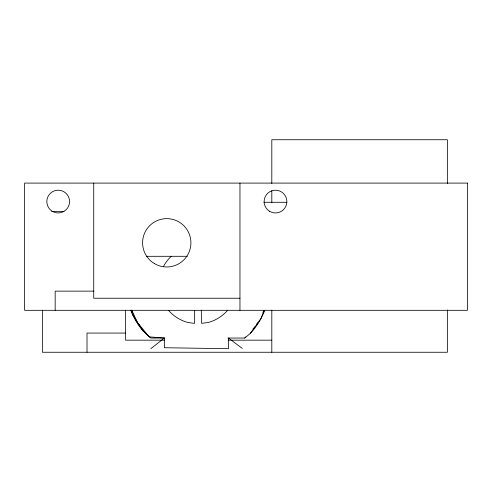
<?xml version="1.0" encoding="UTF-8"?>
<svg xmlns="http://www.w3.org/2000/svg" width="492" height="492" viewBox="0 0 492 492"><rect width="100%" height="100%" fill="white"/><g stroke="black" fill="none" stroke-linecap="round" stroke-linejoin="round"><path stroke-width="0.74" d="M194.691 310.366L194.494 323.355L187.993 322.512A39.089 39.089 0 0 1 168.467 310.292M264.081 310.329L261.043 318.41L256.596 324.615M252.999 328.97L256.104 325.563L257.298 323.25M262.931 312.377L263.983 310.335M227.931 338.041L244.727 338.041L250.182 333.564L255.219 326.534M244.727 338.041L245.76 336.909M150.786 348.705L164.371 338.041L164.371 347.733L228.46 348.705L228.46 338.041L242.279 348.41M171.444 256.307L170.355 257.144A39.089 39.089 0 0 0 163.455 266.516M263.878 202.286L286.916 202.286M51.629 211.529L63.899 211.529M146.253 256.307L187.409 256.307M93.732 291.135L55.166 291.135L55.166 310.323M239.961 298.238L93.732 298.238L93.732 183.098M125.583 333.066L87.01 333.066L87.01 352.26M164.58 338.041L150.841 338.041L142.883 330.784L138.129 323.367M164.629 340.175L125.583 340.175L125.583 310.083M228.171 340.175L271.805 340.175M131.794 310.114L137.385 322.457L149.217 336.872L164.371 338.041M136.991 321.583L132.828 315.083L131.284 310.224M201.271 310.058L201.597 323.361L208.227 322.481A39.089 39.089 0 0 0 227.71 310.194M447.363 183.473L447.363 139.74L271.805 139.74L271.805 183.436M447.363 309.942L447.363 352.26L42.423 352.26L42.423 310.108M271.805 190.767L271.805 202.784M271.805 310.108L271.805 352.26M239.961 183.098L239.961 310.323M264.155 310.39A71.432 71.432 0 0 1 263.318 312.469M258.146 322.457A71.432 71.432 0 0 1 256.104 325.563M142.883 330.784A71.432 71.432 0 0 1 130.786 310.28M264.764 310.249A71.432 71.432 0 0 1 250.182 333.564M149.217 336.872A71.432 71.432 0 0 1 131.382 310.403M467.4 183.098L24.6 183.098L24.6 310.323L467.4 310.323L467.4 183.098M52.509 211.425A11.371 11.371 0 0 0 69.569 201.579A11.371 11.371 0 0 0 52.509 191.732A11.371 11.371 0 0 0 52.509 211.425M154.599 263.694A24.163 24.163 0 0 0 190.914 242.882A24.163 24.163 0 0 0 154.734 221.837A24.163 24.163 0 0 0 154.599 263.694M269.751 211.394A11.371 11.371 0 0 0 286.867 201.646A11.371 11.371 0 0 0 269.868 191.695A11.371 11.371 0 0 0 269.751 211.394"/></g></svg>
